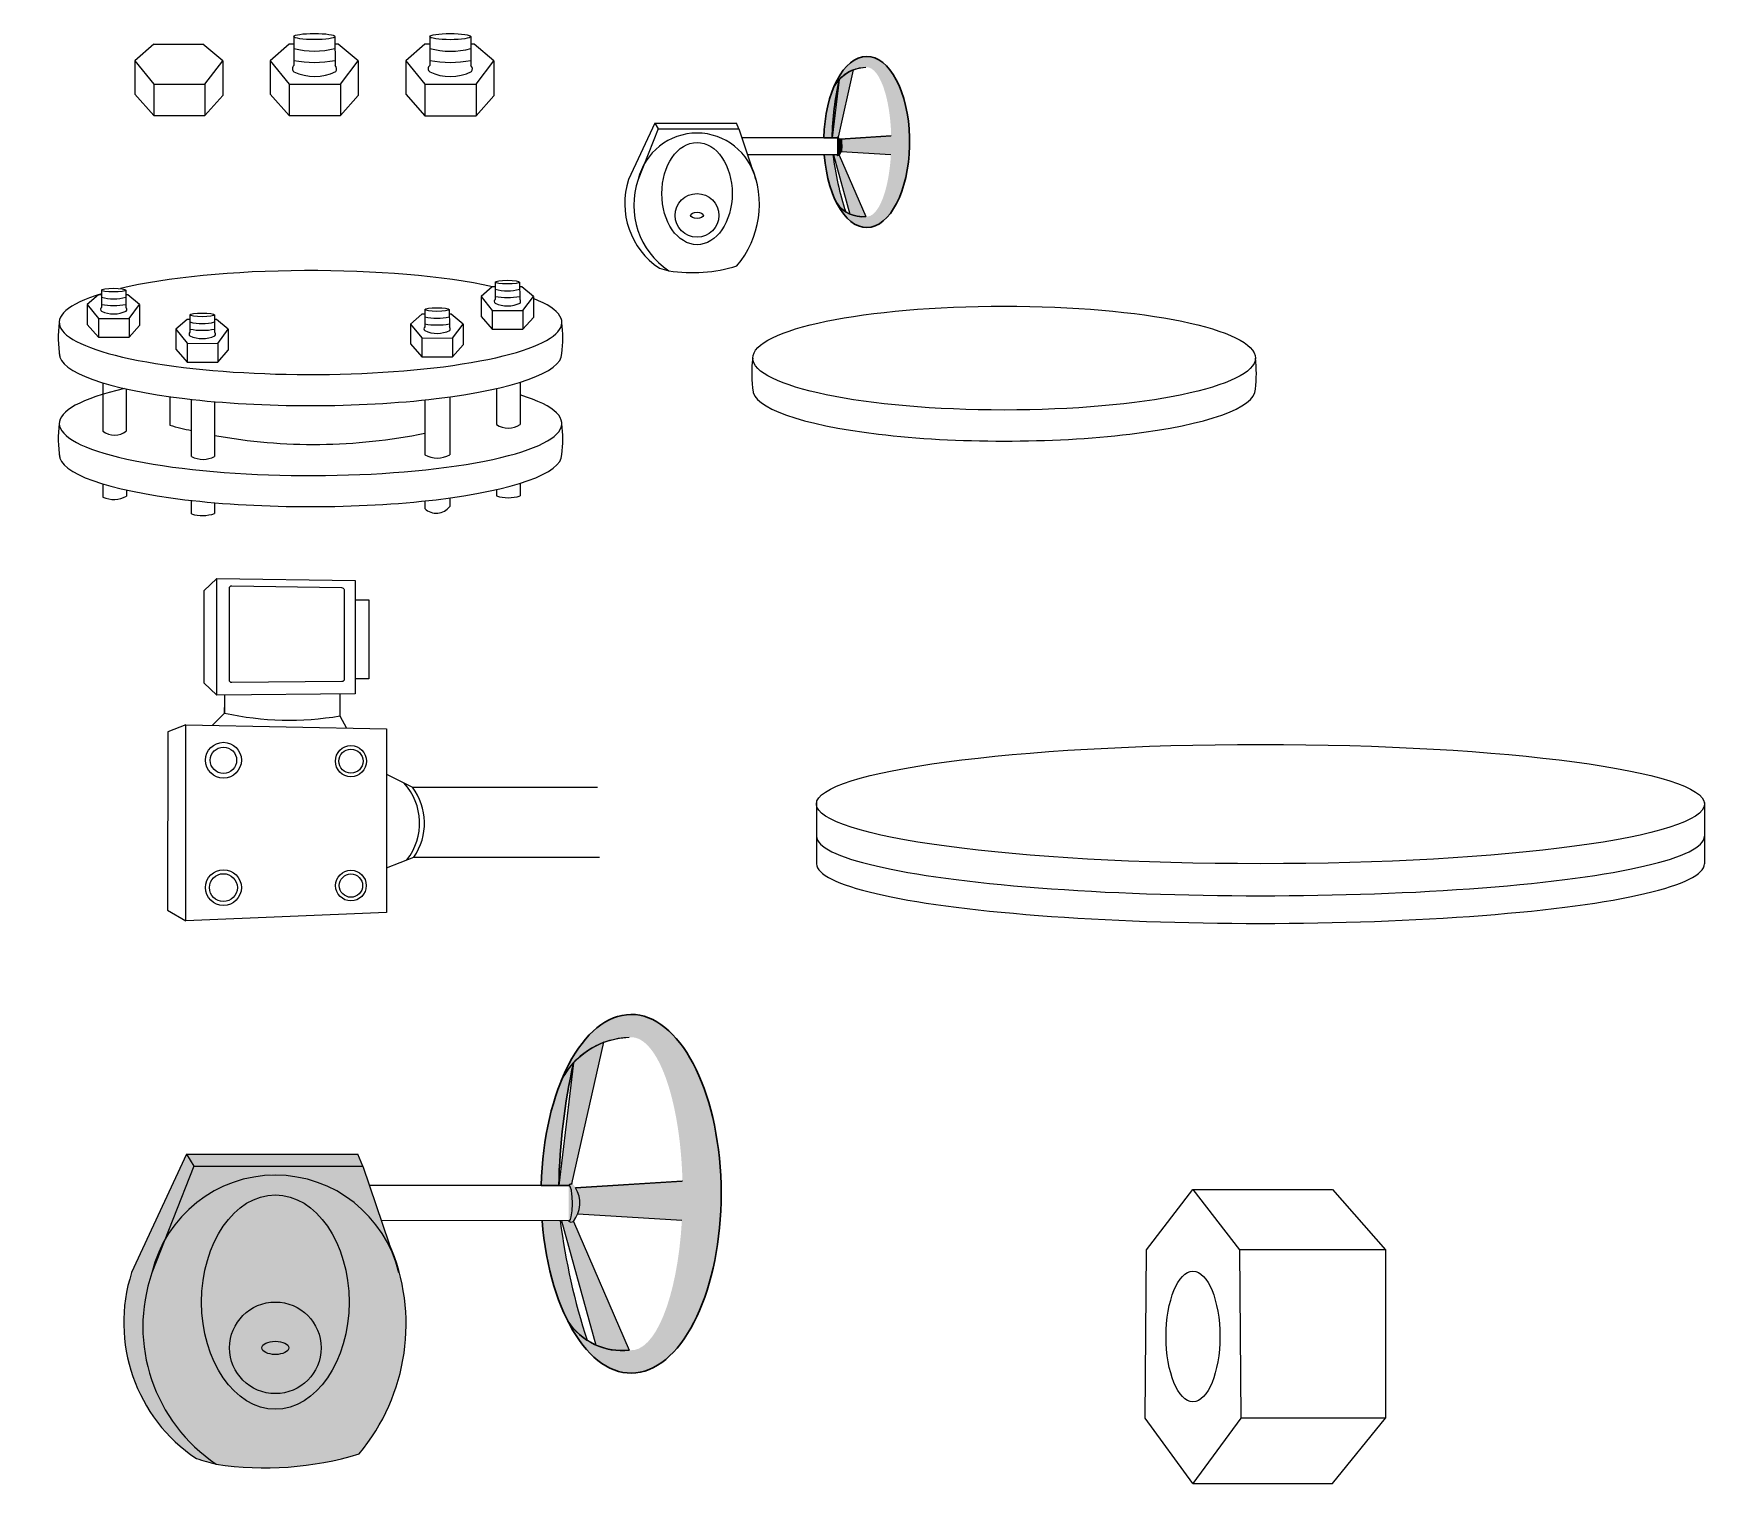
# Model space of a CAD drawing. Header units: millimetres. Extents: x 270980 to 377517, y 122245 to 152875.
# Drawn here: x 336510 to 351213, y 122245 to 135002 of the extents above; entities that cross this region are included whole.
import ezdxf

# ---------------------------------------------------------------- set-up
doc = ezdxf.new("R2010")
doc.units = ezdxf.units.MM

msp = doc.modelspace()

# ---------------------------------------------------------------- hatches: boundary and pattern name
h = msp.add_hatch(color=242)
h.dxf.hatch_style = 1
edge = h.paths.add_edge_path()
edge.add_ellipse((343841.5559835692, 134047.457174552), major_axis=(0, -752.4578872048587), ratio=0.5020576134522035, start_angle=333.5247562512463, end_angle=211.6925182603355)
edge.add_arc((343842.7130660349, 134375.0777919728), 328.9817475015095, 110.68572599034559, 153.4402056856716, ccw=False)
edge.add_line((343726.5029656322, 134682.8507647198), (343726.5202304933, 134682.9276107025))
edge.add_arc((343842.1507948931, 134376.9126109432), 327.1324005676263, 110.6995300872029, 137.6896129238671)
edge.add_line((343600.2334165108, 134597.1206705999), (343538.1739981525, 134082.5082530557))
edge.add_line((343538.1739981525, 134082.5082530557), (343579.3363914427, 134082.5082530557))
edge.add_arc((343590.185383683, 134076.1906875543), 12.55437240545576, 77.24750962120208, 149.7869786497786, ccw=False)
edge.add_line((343592.9566336931, 134088.4353778271), (343726.5029656322, 134682.8507647198))
edge.add_arc((343842.7130660349, 134375.0777919728), 328.9817475015097, 110.6857259903455, 137.4712323802756)
edge.add_line((343600.2739028158, 134597.4563932966), (343600.2334165108, 134597.1206705999))
edge.add_arc((343842.1507948931, 134376.9126109432), 327.1324005676264, 110.6995300872029, 137.6896129238672, ccw=False)
edge.add_arc((343842.1507948931, 134376.9126109432), 327.1324005676354, 91.50409803191428, 110.6995300872025, ccw=False)
edge.add_ellipse((343841.5559835692, 134047.457174552), major_axis=(0, -656.9248260864293), ratio=0.3288434662611974, start_angle=62.42565005476149, end_angle=180.6974824693142, ccw=False)
edge.add_ellipse((343841.5559835692, 134047.457174552), major_axis=(0, -656.9248260864293), ratio=0.3288434662611974, start_angle=359.2954634868889, end_angle=422.4256500547615, ccw=False)
edge.add_arc((343804.1690741459, 133662.4418265631), 273.0288960492459, 246.1718553786391, 276.16355402040364, ccw=False)
edge.add_arc((343804.1690741459, 133662.4418265631), 273.0288960492424, 213.1208055954477, 246.171855378639, ccw=False)
h = msp.add_hatch(color=251)
h.dxf.hatch_style = 1
edge = h.paths.add_edge_path()
edge.add_ellipse((343838.954074777, 134001.1012895899), major_axis=(-16.17430879459631, 790.9649311570286), ratio=0.4745216117207293, start_angle=29.205352488807705, end_angle=76.5730624452936, ccw=False)
edge.add_arc((343849.9070509874, 134372.9238335021), 335.5609415846631, 138.077442174492, 156.4267650969453, ccw=False)
edge.add_arc((345991.2347962549, 134047.7308752296), 2453.307307533108, 167.0595379044429, 179.1877643263121)
edge.add_line((343538.1739981525, 134082.5082530562), (343464.1888631941, 134082.5082530558))
h = msp.add_hatch(color=242)
h.dxf.hatch_style = 1
edge = h.paths.add_edge_path()
edge.add_ellipse((343841.5559835692, 134047.457174552), major_axis=(0, -656.9248260864293), ratio=0.3288434662611974, start_angle=62.42565005476151, end_angle=103.82421476862)
edge.add_line((344056.8776186681, 134100.4417417992), (343625.7024265844, 134073.6573601397))
edge.add_ellipse((343841.5559835692, 134047.457174552), major_axis=(0, -656.9248260864293), ratio=0.3288434662611974, start_angle=-96.920675228755, end_angle=-68.51478185701411)
edge.add_line((343627.3177560087, 133963.130333986), (344054.4648430375, 133936.2724489795))
h.paths.add_polyline_path([(343693.8668497182, 133412.6855506376, 0.1316156484496945), (343833.4833545612, 133390.9911845643), (343599.106041715, 133931.3307240608, -0.3588805702274645), (343578.8657926869, 133933.7183046139), (343549.7012385923, 133933.7625908386)])
h = msp.add_hatch(color=242)
h.dxf.hatch_style = 1
edge = h.paths.add_edge_path()
edge.add_ellipse((343580.6311885774, 134007.9488076059), major_axis=(0, -84.97290195742185), ratio=0.5028100184105206, start_angle=39.56140323124472, end_angle=156.7729893337367)
edge.add_ellipse((343580.6311885774, 134007.9488076059), major_axis=(0, -84.97290195742185), ratio=0.5028100184105206, start_angle=156.7729893337367, end_angle=169.2922804696469)
edge.add_arc((343590.185383683, 134076.1906875543), 12.55437240545365, 64.09314434039806, 149.6934990257698)
edge.add_ellipse((343580.6311885774, 134007.9488076059), major_axis=(0, -74.76482730833366), ratio=0.1978087951310296, start_angle=358.6371298721403, end_angle=540.8417450249516, ccw=False)
edge.add_line((343578.8698889724, 133933.7182983937), (343578.8657926869, 133933.7183046139))
edge.add_arc((343590.4349169927, 133944.8081278012), 16.02587955553226, 223.7882121869977, 302.7565169304336)
edge.add_ellipse((343580.6311885774, 134007.9488076059), major_axis=(0, -84.97290195742185), ratio=0.5028100184105206, start_angle=13.55688945109388, end_angle=39.56140323124475)
h = msp.add_hatch(color=242)
h.dxf.hatch_style = 1
edge = h.paths.add_edge_path()
edge.add_line((343625.7024265844, 134073.6573601397), (343608.3684768, 134072.5805840746))
edge.add_ellipse((343580.6311885774, 134007.9488076059), major_axis=(0, -84.97290195742185), ratio=0.5028100184105206, start_angle=39.5614032312447, end_angle=156.7729893337367, ccw=False)
edge.add_line((343617.128124513, 133963.7710312055), (343627.3177560087, 133963.130333986))
edge.add_ellipse((343841.5559835692, 134047.457174552), major_axis=(0, -656.9248260864293), ratio=0.3288434662611974, start_angle=-96.92067522875482, end_angle=-68.51478185701399, ccw=False)
h = msp.add_hatch(color=251)
h.dxf.hatch_style = 1
edge = h.paths.add_edge_path()
edge.add_line((343544.1344906352, 133933.7710439166), (343468.106586873, 133933.8864918956))
edge.add_ellipse((343841.5559835692, 134047.457174552), major_axis=(0, -752.4578872048587), ratio=0.5020576134522035, start_angle=-73.08482045388924, end_angle=-26.47524374875248)
edge.add_arc((343804.1690741462, 133662.4418265635), 273.0288960496675, 213.1208055954721, 237.3527680961913)
edge.add_arc((346211.0692767149, 134270.3811715185), 2688.093661166852, 187.1936119085813, 198.160657284629, ccw=False)
h = msp.add_hatch(color=242)
h.dxf.hatch_style = 1
edge = h.paths.add_edge_path()
edge.add_ellipse((341769.1380678011, 124794.4806553041), major_axis=(0, -1577.677556246603), ratio=0.5020576134522035, start_angle=333.5247562512463, end_angle=211.6925182603355)
edge.add_arc((341771.5641212299, 125481.4024137943), 689.7756383097251, 110.68572599034559, 153.4402056856716, ccw=False)
edge.add_line((341527.9065420718, 126126.7096393267), (341527.9427412856, 126126.8707622072))
edge.add_arc((341770.3852079962, 125485.2494765449), 685.8981147952342, 110.6995300872029, 137.6896129238671)
edge.add_line((341263.1573287622, 125946.9594530533), (341133.0374201766, 124867.9722098721))
edge.add_line((341133.0374201766, 124867.972209872), (341219.3425611814, 124867.972209872))
edge.add_arc((341242.0896302951, 124854.7261778067), 26.32273767562595, 77.24750962120208, 149.7869786497786, ccw=False)
edge.add_line((341247.9001068918, 124880.3996053234), (341527.9065420719, 126126.7096393267))
edge.add_arc((341771.5641212299, 125481.4024137943), 689.7756383097255, 110.6857259903455, 137.4712323802756)
edge.add_line((341263.2422163497, 125947.6633624319), (341263.1573287622, 125946.9594530533))
edge.add_arc((341770.3852079962, 125485.2494765449), 685.8981147952345, 110.6995300872029, 137.6896129238672, ccw=False)
edge.add_arc((341770.3852079962, 125485.2494765449), 685.8981147952533, 91.50409803191428, 110.6995300872025, ccw=False)
edge.add_ellipse((341769.1380678011, 124794.4806553041), major_axis=(0, -1377.373500738648), ratio=0.3288434662611974, start_angle=62.42565005476149, end_angle=180.6974824693142, ccw=False)
edge.add_ellipse((341769.1380678011, 124794.4806553041), major_axis=(0, -1377.373500738648), ratio=0.3288434662611974, start_angle=359.2954634868889, end_angle=422.4256500547615, ccw=False)
edge.add_arc((341690.7489793255, 123987.2194335647), 572.4593612857018, 246.1718553786391, 276.16355402040364, ccw=False)
edge.add_arc((341690.7489793255, 123987.2194335647), 572.4593612856945, 213.1208055954477, 246.171855378639, ccw=False)
h = msp.add_hatch(color=251)
h.dxf.hatch_style = 1
edge = h.paths.add_edge_path()
edge.add_ellipse((341763.6826487346, 124697.2863264941), major_axis=(-33.91265399293948, 1658.415229455682), ratio=0.4745216117207293, start_angle=29.205352488807705, end_angle=76.5730624452936, ccw=False)
edge.add_arc((341786.6477409146, 125476.8862116331), 703.5702267108643, 138.077442174492, 156.4267650969453, ccw=False)
edge.add_arc((346276.3670750106, 124795.0545231889), 5143.846510863944, 167.0595379044429, 179.1877643263121)
edge.add_line((341133.0374201766, 124867.9722098731), (340977.9128757941, 124867.9722098721))
h = msp.add_hatch(color=240)
h.dxf.hatch_style = 1
h.paths.add_polyline_path([(337552.8289328999, 124099.2772210002, -0.0705314196828676), (337667.1754174171, 124390.9819904336), (337920.712251714, 125037.7697260108), (337858.3982654359, 125143.3090516619), (337374.3706614511, 124101.3269807602, 0.3351563280350127), (337944.6436598577, 122464.7544956599, 0.0071617276470252), (338119.2937608599, 122416.4716499722, -0.341028096775227)])
h.paths.add_polyline_path([(337552.8289329001, 124099.2772210008, 0.3410280967709049), (338119.2937608403, 122416.4716499852, 0.1127224174695613), (339374.9581417941, 122506.0231004086, 0.2614680137583003), (339695.8958091801, 124212.1413311628, 0.7539998728724946)])
h.paths.add_polyline_path([(339041.6472400012, 123439.0071263753, -1), (338235.976484174, 123439.0071263753, -1)], flags=16)
h = msp.add_hatch(color=242)
h.dxf.hatch_style = 1
h.paths.add_polyline_path([(337858.3982654359, 125143.3090516619), (337920.712251714, 125037.7697260108), (339409.5249192077, 125036.9846969781), (339363.8863766133, 125143.3090516619)])
h.paths.add_polyline_path([(339695.8958091818, 124212.1413311577, 0.0216777028447999), (339640.4740449887, 124355.500207151), (339409.5249192077, 125036.9846969781), (337920.712251714, 125037.7697260108), (337672.5671826316, 124404.7367082583, -0.6442144746189226)])
edge = h.paths.add_edge_path()
edge.add_ellipse((338638.8118620877, 123841.842504289), major_axis=(0, 942.7394296288827), ratio=0.6881573071871676, start_angle=0, end_angle=360)
h.paths.add_polyline_path([(339041.6472400012, 123439.0071263753, -1), (338235.976484174, 123439.0071263753, -1)], flags=0)
edge = h.paths.add_edge_path(flags=0)
edge.add_ellipse((338638.8118620877, 123439.0071263753), major_axis=(-119.2714810627761, 0), ratio=0.4895654237358937, start_angle=0, end_angle=360)
h.paths.add_polyline_path([(339041.6472400012, 123439.0071263753, 1), (338235.976484174, 123439.0071263753, 1)], flags=16)
edge = h.paths.add_edge_path(flags=0)
edge.add_ellipse((338638.8118620877, 123439.0071263753), major_axis=(119.2714810627761, 0), ratio=0.4895654237358937, start_angle=0, end_angle=360)
h = msp.add_hatch(color=242)
h.dxf.hatch_style = 1
edge = h.paths.add_edge_path()
edge.add_ellipse((341769.1380678011, 124794.4806553041), major_axis=(0, -1377.373500738648), ratio=0.3288434662611974, start_angle=62.42565005476151, end_angle=103.82421476862)
edge.add_line((342220.6026837574, 124905.5733343693), (341316.5581718608, 124849.4145532327))
edge.add_ellipse((341769.1380678011, 124794.4806553041), major_axis=(0, -1377.373500738648), ratio=0.3288434662611974, start_angle=-96.920675228755, end_angle=-68.51478185701411)
edge.add_line((341319.9450311417, 124617.6726690866), (342215.5438199653, 124561.3597735698))
h.paths.add_polyline_path([(341459.4784366907, 123463.5557471846, 0.1316156484496945), (341752.2121961715, 123418.0691956672), (341260.79356337, 124550.9984648163, -0.3588805702274645), (341218.3558573306, 124556.0045021193), (341157.2065714825, 124556.0973569938)])
h = msp.add_hatch(color=242)
h.dxf.hatch_style = 1
edge = h.paths.add_edge_path()
edge.add_ellipse((341222.0573607918, 124711.6435093657), major_axis=(0, -178.1625823677085), ratio=0.5028100184105206, start_angle=39.56140323124472, end_angle=156.7729893337367)
edge.add_ellipse((341222.0573607918, 124711.6435093657), major_axis=(0, -178.1625823677085), ratio=0.5028100184105206, start_angle=156.7729893337367, end_angle=169.2922804696469)
edge.add_arc((341242.0896302951, 124854.7261778067), 26.32273767562152, 64.09314434039806, 149.6934990257698)
edge.add_ellipse((341222.0573607918, 124711.6435093657), major_axis=(0, -156.7593244044203), ratio=0.1978087951310295, start_angle=358.6371298721403, end_angle=540.8417450249516, ccw=False)
edge.add_line((341218.3644460074, 124556.0044890775), (341218.3558573303, 124556.0045021193))
edge.add_arc((341242.6128264885, 124579.2565211928), 33.60144258410969, 223.7882121869977, 302.7565169304336)
edge.add_ellipse((341222.0573607918, 124711.6435093657), major_axis=(0, -178.1625823677085), ratio=0.5028100184105206, start_angle=13.55688945109388, end_angle=39.56140323124475)
h = msp.add_hatch(color=242)
h.dxf.hatch_style = 1
edge = h.paths.add_edge_path()
edge.add_line((341316.5581718609, 124849.4145532327), (341280.2140999853, 124847.156878139))
edge.add_ellipse((341222.0573607918, 124711.6435093657), major_axis=(0, -178.1625823677085), ratio=0.5028100184105206, start_angle=39.5614032312447, end_angle=156.7729893337367, ccw=False)
edge.add_line((341298.580442916, 124619.0160181839), (341319.9450311417, 124617.6726690866))
edge.add_ellipse((341769.1380678011, 124794.4806553041), major_axis=(0, -1377.373500738648), ratio=0.3288434662611974, start_angle=-96.92067522875482, end_angle=-68.51478185701399, ccw=False)
h = msp.add_hatch(color=251)
h.dxf.hatch_style = 1
edge = h.paths.add_edge_path()
edge.add_line((341145.5347776688, 124556.1150805525), (340986.1271623672, 124556.3571401925))
edge.add_ellipse((341769.1380678011, 124794.4806553041), major_axis=(0, -1577.677556246603), ratio=0.5020576134522035, start_angle=-73.08482045388924, end_angle=-26.47524374875248)
edge.add_arc((341690.7489793261, 123987.2194335653), 572.4593612866571, 213.1208055955102, 237.3527680961962)
edge.add_arc((346737.293768462, 125261.8851343366), 5636.122778997673, 187.1936119085814, 198.1606572846295, ccw=False)
h = msp.add_hatch(color=240)
h.dxf.hatch_style = 1
h.paths.add_polyline_path([(338235.976484174, 123439.0071263753, 1), (339041.6472400012, 123439.0071263753, 1)])
h = msp.add_hatch(color=11)
h.dxf.hatch_style = 1
edge = h.paths.add_edge_path(flags=17)
edge.add_ellipse((338638.8118620877, 123380.6159332093), major_axis=(119.2714810627761, 0), ratio=0.4895654237358937, start_angle=0, end_angle=360)
edge.add_ellipse((338638.8118620877, 123380.6159332093), major_axis=(119.2714810627761, 0), ratio=0.4895654237358937, start_angle=0, end_angle=180, ccw=False)
edge.add_ellipse((338638.8118620877, 123380.6159332093), major_axis=(119.2714810627761, 0), ratio=0.4895654237358937, start_angle=0, end_angle=360)
edge.add_ellipse((338638.8118620877, 123380.6159332093), major_axis=(119.2714810627761, 0), ratio=0.4895654237358937, start_angle=0, end_angle=180, ccw=False)
edge.add_ellipse((338638.8118620877, 123380.6159332093), major_axis=(119.2714810627761, 0), ratio=0.4895654237358937, start_angle=0, end_angle=360)
edge.add_ellipse((338638.8118620877, 123380.6159332093), major_axis=(119.2714810627761, 0), ratio=0.4895654237358937, start_angle=0, end_angle=180, ccw=False)
edge.add_ellipse((338638.8118620877, 123380.6159332093), major_axis=(119.2714810627761, 0), ratio=0.4895654237358937, start_angle=0, end_angle=360)
edge.add_ellipse((338638.8118620877, 123380.6159332093), major_axis=(119.2714810627761, 0), ratio=0.4895654237358937, start_angle=0, end_angle=180, ccw=False)
edge.add_ellipse((338638.8118620877, 123380.6159332093), major_axis=(119.2714810627761, 0), ratio=0.4895654237358937, start_angle=0, end_angle=360)
edge.add_ellipse((338638.8118620877, 123380.6159332093), major_axis=(119.2714810627761, 0), ratio=0.4895654237358937, start_angle=0, end_angle=180, ccw=False)
edge.add_ellipse((338638.8118620877, 123380.6159332093), major_axis=(119.2714810627761, 0), ratio=0.4895654237358937, start_angle=0, end_angle=360)
edge.add_ellipse((338638.8118620877, 123380.6159332093), major_axis=(119.2714810627761, 0), ratio=0.4895654237358937, start_angle=0, end_angle=180, ccw=False)
edge.add_ellipse((338638.8118620877, 123380.6159332093), major_axis=(119.2714810627761, 0), ratio=0.4895654237358937, start_angle=0, end_angle=360)
edge.add_ellipse((338638.8118620877, 123380.6159332093), major_axis=(119.2714810627761, 0), ratio=0.4895654237358937, start_angle=0, end_angle=180, ccw=False)
edge.add_ellipse((338638.8118620877, 123380.6159332093), major_axis=(119.2714810627761, 0), ratio=0.4895654237358937, start_angle=0, end_angle=360)
edge.add_ellipse((338638.8118620877, 123380.6159332093), major_axis=(119.2714810627761, 0), ratio=0.4895654237358937, start_angle=0, end_angle=180, ccw=False)
edge.add_ellipse((338638.8118620877, 123380.6159332093), major_axis=(119.2714810627761, 0), ratio=0.4895654237358937, start_angle=0, end_angle=360)
edge.add_ellipse((338638.8118620877, 123380.6159332093), major_axis=(119.2714810627761, 0), ratio=0.4895654237358937, start_angle=0, end_angle=180, ccw=False)
edge.add_ellipse((338638.8118620877, 123380.6159332093), major_axis=(119.2714810627761, 0), ratio=0.4895654237358937, start_angle=0, end_angle=360)
edge.add_ellipse((338638.8118620877, 123380.6159332093), major_axis=(119.2714810627761, 0), ratio=0.4895654237358937, start_angle=0, end_angle=180, ccw=False)
edge.add_ellipse((338638.8118620877, 123380.6159332093), major_axis=(119.2714810627761, 0), ratio=0.4895654237358937, start_angle=0, end_angle=360)
edge.add_ellipse((338638.8118620877, 123380.6159332093), major_axis=(119.2714810627761, 0), ratio=0.4895654237358937, start_angle=0, end_angle=180, ccw=False)
edge.add_ellipse((338638.8118620877, 123380.6159332093), major_axis=(119.2714810627761, 0), ratio=0.4895654237358937, start_angle=0, end_angle=360)
edge.add_ellipse((338638.8118620877, 123380.6159332093), major_axis=(119.2714810627761, 0), ratio=0.4895654237358937, start_angle=0, end_angle=180, ccw=False)
edge.add_ellipse((338638.8118620877, 123380.6159332093), major_axis=(119.2714810627761, 0), ratio=0.4895654237358937, start_angle=0, end_angle=360)
edge.add_ellipse((338638.8118620877, 123380.6159332093), major_axis=(119.2714810627761, 0), ratio=0.4895654237358937, start_angle=0, end_angle=180, ccw=False)
edge.add_ellipse((338638.8118620877, 123380.6159332093), major_axis=(119.2714810627761, 0), ratio=0.4895654237358937, start_angle=0, end_angle=360)
edge.add_ellipse((338638.8118620877, 123380.6159332093), major_axis=(119.2714810627761, 0), ratio=0.4895654237358937, start_angle=0, end_angle=180, ccw=False)
edge.add_ellipse((338638.8118620877, 123380.6159332093), major_axis=(119.2714810627761, 0), ratio=0.4895654237358937, start_angle=0, end_angle=360)
edge.add_ellipse((338638.8118620877, 123380.6159332093), major_axis=(119.2714810627761, 0), ratio=0.4895654237358937, start_angle=180, end_angle=360, ccw=False)
edge.add_ellipse((338638.8118620877, 123380.6159332093), major_axis=(119.2714810627761, 0), ratio=0.4895654237358937, start_angle=0, end_angle=360)
edge.add_ellipse((338638.8118620877, 123380.6159332093), major_axis=(119.2714810627761, 0), ratio=0.4895654237358937, start_angle=180, end_angle=360, ccw=False)
edge.add_ellipse((338638.8118620877, 123380.6159332093), major_axis=(119.2714810627761, 0), ratio=0.4895654237358937, start_angle=0, end_angle=360)
edge.add_ellipse((338638.8118620877, 123380.6159332093), major_axis=(119.2714810627761, 0), ratio=0.4895654237358937, start_angle=180, end_angle=360, ccw=False)
edge.add_ellipse((338638.8118620877, 123380.6159332093), major_axis=(119.2714810627761, 0), ratio=0.4895654237358937, start_angle=0, end_angle=360)
edge.add_ellipse((338638.8118620877, 123380.6159332093), major_axis=(119.2714810627761, 0), ratio=0.4895654237358937, start_angle=180, end_angle=360, ccw=False)
edge.add_ellipse((338638.8118620877, 123380.6159332093), major_axis=(119.2714810627761, 0), ratio=0.4895654237358937, start_angle=0, end_angle=360)
edge.add_ellipse((338638.8118620877, 123380.6159332093), major_axis=(119.2714810627761, 0), ratio=0.4895654237358937, start_angle=180, end_angle=360, ccw=False)
edge.add_ellipse((338638.8118620877, 123380.6159332093), major_axis=(119.2714810627761, 0), ratio=0.4895654237358937, start_angle=0, end_angle=360)
edge.add_ellipse((338638.8118620877, 123380.6159332093), major_axis=(119.2714810627761, 0), ratio=0.4895654237358937, start_angle=180, end_angle=360, ccw=False)
edge.add_ellipse((338638.8118620877, 123380.6159332093), major_axis=(119.2714810627761, 0), ratio=0.4895654237358937, start_angle=0, end_angle=360)
edge.add_ellipse((338638.8118620877, 123380.6159332093), major_axis=(119.2714810627761, 0), ratio=0.4895654237358937, start_angle=180, end_angle=360, ccw=False)
edge.add_ellipse((338638.8118620877, 123380.6159332093), major_axis=(119.2714810627761, 0), ratio=0.4895654237358937, start_angle=0, end_angle=360)
edge.add_ellipse((338638.8118620877, 123380.6159332093), major_axis=(119.2714810627761, 0), ratio=0.4895654237358937, start_angle=180, end_angle=360, ccw=False)
edge.add_ellipse((338638.8118620877, 123380.6159332093), major_axis=(119.2714810627761, 0), ratio=0.4895654237358937, start_angle=0, end_angle=360)
edge.add_ellipse((338638.8118620877, 123380.6159332093), major_axis=(119.2714810627761, 0), ratio=0.4895654237358937, start_angle=180, end_angle=360, ccw=False)
edge.add_ellipse((338638.8118620877, 123380.6159332093), major_axis=(119.2714810627761, 0), ratio=0.4895654237358937, start_angle=0, end_angle=360)
edge.add_ellipse((338638.8118620877, 123380.6159332093), major_axis=(119.2714810627761, 0), ratio=0.4895654237358937, start_angle=180, end_angle=360, ccw=False)
edge.add_ellipse((338638.8118620877, 123380.6159332093), major_axis=(119.2714810627761, 0), ratio=0.4895654237358937, start_angle=0, end_angle=360)
edge.add_ellipse((338638.8118620877, 123380.6159332093), major_axis=(119.2714810627761, 0), ratio=0.4895654237358937, start_angle=180, end_angle=360, ccw=False)
edge.add_ellipse((338638.8118620877, 123380.6159332093), major_axis=(119.2714810627761, 0), ratio=0.4895654237358937, start_angle=0, end_angle=360)
edge.add_ellipse((338638.8118620877, 123380.6159332093), major_axis=(119.2714810627761, 0), ratio=0.4895654237358937, start_angle=180, end_angle=360, ccw=False)
edge.add_ellipse((338638.8118620877, 123380.6159332093), major_axis=(119.2714810627761, 0), ratio=0.4895654237358937, start_angle=0, end_angle=360)
edge.add_ellipse((338638.8118620877, 123380.6159332093), major_axis=(119.2714810627761, 0), ratio=0.4895654237358937, start_angle=180, end_angle=360, ccw=False)
edge.add_ellipse((338638.8118620877, 123380.6159332093), major_axis=(119.2714810627761, 0), ratio=0.4895654237358937, start_angle=0, end_angle=360)
edge.add_ellipse((338638.8118620877, 123380.6159332093), major_axis=(119.2714810627761, 0), ratio=0.4895654237358937, start_angle=180, end_angle=360, ccw=False)
edge.add_ellipse((338638.8118620877, 123380.6159332093), major_axis=(119.2714810627761, 0), ratio=0.4895654237358937, start_angle=0, end_angle=360)
edge.add_ellipse((338638.8118620877, 123380.6159332093), major_axis=(119.2714810627761, 0), ratio=0.4895654237358937, start_angle=180, end_angle=360, ccw=False)
edge.add_ellipse((338638.8118620877, 123380.6159332093), major_axis=(119.2714810627761, 0), ratio=0.4895654237358937, start_angle=0, end_angle=360)
edge.add_ellipse((338638.8118620877, 123380.6159332093), major_axis=(119.2714810627761, 0), ratio=0.4895654237358937, start_angle=180, end_angle=360, ccw=False)
edge.add_ellipse((338638.8118620877, 123380.6159332093), major_axis=(119.2714810627761, 0), ratio=0.4895654237358937, start_angle=0, end_angle=360)
edge.add_ellipse((338638.8118620877, 123380.6159332093), major_axis=(119.2714810627761, 0), ratio=0.4895654237358937, start_angle=0, end_angle=180, ccw=False)
edge.add_ellipse((338638.8118620877, 123380.6159332093), major_axis=(119.2714810627761, 0), ratio=0.4895654237358937, start_angle=0, end_angle=360)
edge.add_ellipse((338638.8118620877, 123380.6159332093), major_axis=(119.2714810627761, 0), ratio=0.4895654237358937, start_angle=0, end_angle=180, ccw=False)
edge = h.paths.add_edge_path()
edge.add_arc((338638.8118620877, 123380.6159332093), 157.6647544537938, 0, 360)

# ---------------------------------------------------------------- linework, layer by layer
for p, q in [((338801.5795361904, 134974.4321337081), (338801.5795361904, 134719.5272691432)), ((339162.2510699824, 134974.4321337083), (339164.5175398597, 134719.5272691432)), ((339996.6921271249, 134974.0646663569), (339996.6921271249, 134719.159801792)), ((340357.3636609169, 134974.0646663571), (340359.6301307943, 134719.159801792)), ((337568.4541382405, 134907.0127353139), (337401.5541614709, 134762.0472233693)), ((337568.4541382405, 134907.0127353139), (338001.946890258, 134906.8644233177)), ((338175.9137673439, 134762.0472233694), (338001.946890258, 134906.8644233177)), ((338759.4168212417, 134906.6465439561), (338592.516844472, 134761.6810320115)), ((338801.5795361904, 134906.6465439561), (338759.4168212417, 134906.6465439561)), ((339192.9095732593, 134906.4982319599), (339162.8537811058, 134906.6465439561)), ((339366.8764503451, 134761.6810320115), (339192.9095732593, 134906.4982319599)), ((339954.5294121762, 134906.2790766049), (339787.6294354065, 134761.3135646603)), ((339996.6921271249, 134906.2790766049), (339954.5294121762, 134906.2790766049)), ((340388.0221641939, 134906.1307646087), (340357.9663720404, 134906.2790766049)), ((340561.9890412797, 134761.3135646603), (340388.0221641939, 134906.1307646087)), ((337401.5541614709, 134762.0472233693), (337401.5541614709, 134468.0326394025)), ((337401.5541614709, 134762.0472233693), (337568.4541382405, 134555.8539099668)), ((338019.7040087012, 134555.041866125), (338175.9137673439, 134762.0472233694)), ((338175.9137673439, 134762.0472233693), (338175.9137673439, 134454.8580206591)), ((338592.516844472, 134761.6810320115), (338592.516844472, 134467.6664480446)), ((338592.516844472, 134761.6810320115), (338759.4168212417, 134555.4877186089)), ((339210.6666917024, 134554.6756747671), (339366.8764503451, 134761.6810320115)), ((339366.8764503451, 134761.6810320115), (339366.8764503451, 134454.4918293012)), ((339787.6294354065, 134761.3135646603), (339787.6294354065, 134467.2989806934)), ((339787.6294354065, 134761.3135646603), (339954.5294121762, 134555.1202512577)), ((340405.779282637, 134554.3082074159), (340561.9890412797, 134761.3135646603)), ((340561.9890412797, 134761.3135646603), (340561.9890412797, 134454.12436195)), ((343593.1294877418, 134089.2047520567), (343726.5202304933, 134682.9276107025)), ((337568.4541382405, 134555.8539099668), (338019.7040087012, 134555.041866125)), ((337568.4541382405, 134555.8539099668), (337568.4541382405, 134279.0067102017)), ((338019.7040087011, 134555.041866125), (338019.7040087012, 134278.8679621073)), ((338759.4168212417, 134555.4877186089), (339210.6666917024, 134554.6756747671)), ((338759.4168212417, 134555.4877186089), (338759.4168212417, 134278.6405188439)), ((339210.6666917024, 134554.6756747671), (339210.6666917024, 134278.5017707495)), ((339954.5294121762, 134555.1202512577), (340405.779282637, 134554.3082074159)), ((339954.5294121762, 134555.1202512577), (339954.5294121763, 134278.2730514927)), ((340405.779282637, 134554.3082074159), (340405.779282637, 134278.1343033983)), ((343600.2334165108, 134597.1206705999), (343538.1739981525, 134082.5082530557)), ((337401.5541614709, 134468.0326394025), (337568.4541382405, 134279.0067102017)), ((338019.7040087012, 134278.8679621073), (338175.9137673439, 134454.8580206591)), ((338592.516844472, 134467.6664480446), (338759.4168212417, 134278.6405188439)), ((339210.6666917024, 134278.5017707495), (339366.8764503451, 134454.4918293012)), ((339787.6294354065, 134467.2989806934), (339954.5294121762, 134278.2730514927)), ((340405.779282637, 134278.1343033983), (340561.9890412797, 134454.12436195)), ((337568.4541382405, 134279.0067102017), (338019.7040087012, 134278.8679621073)), ((338759.4168212417, 134278.6405188439), (339210.6666917024, 134278.5017707495)), ((339954.5294121762, 134278.2730514927), (340405.779282637, 134278.1343033983)), ((341976.366865904, 134213.8274680769), (341745.5146319979, 133716.864305692)), ((342006.0869124828, 134163.4915184515), (341830.6285599712, 133715.8866928104)), ((341976.366865904, 134213.8274680769), (342006.0869124828, 134163.4915184515)), ((342006.0869124828, 134163.4915184515), (342716.1615597329, 134163.1171065287)), ((342716.1615597329, 134163.1171065287), (342694.3947030012, 134213.8274680769)), ((342716.1615597329, 134163.1171065287), (342826.3104875436, 133838.0897412154)), ((343608.3684768, 134072.5805840746), (344053.8339987043, 134100.252673689)), ((343579.535740389, 134082.5082530557), (342743.4791942759, 134082.5082530557)), ((343617.128124513, 133963.7710312055), (344054.4648430375, 133936.2724489795)), ((343578.4459000022, 133933.7189422188), (342793.4986512912, 133934.9108805599)), ((343549.7012385923, 133933.7625908386), (343693.8668497182, 133412.6855506377)), ((343599.106041715, 133931.3307240609), (343833.4833545612, 133390.9911845643)), ((340547.5904540474, 132773.7300328651), (340448.0894938353, 132687.3057689718)), ((340572.7266506111, 132773.7300328651), (340547.5904540474, 132773.7300328651)), ((340572.7266506111, 132814.1418495677), (340572.7266506111, 132662.1749093808)), ((340787.7486334062, 132814.1418495678), (340789.0998374834, 132662.1749093808)), ((340806.0263502386, 132773.6416135237), (340788.1079524227, 132773.7300328651)), ((340909.7403929255, 132687.3057689718), (340806.0263502386, 132773.6416135237)), ((337082.8605350315, 132703.225015443), (336983.3595748192, 132616.8007515497)), ((336983.3595748192, 132616.8007515497), (336983.3595748192, 132441.5177228322)), ((336983.3595748192, 132616.8007515497), (337082.8605350315, 132493.8742355012)), ((337107.9967315949, 132703.225015443), (337082.8605350315, 132703.225015443)), ((337107.9967315949, 132743.6368321456), (337107.9967315949, 132591.6698919587)), ((337323.0187143902, 132743.6368321457), (337324.3699184673, 132591.6698919587)), ((337341.2964312225, 132703.1365961016), (337323.3780334068, 132703.225015443)), ((337445.0104739096, 132616.8007515497), (337341.2964312225, 132703.1365961016)), ((337351.8827139164, 132493.3901183458), (337445.0104739096, 132616.8007515497)), ((337445.0104739096, 132616.8007515497), (337445.0104739096, 132433.6633945047)), ((340448.0894938353, 132687.3057689718), (340448.0894938353, 132512.0227402543)), ((340448.0894938353, 132687.3057689718), (340547.5904540474, 132564.3792529233)), ((340816.6126329324, 132563.8951357679), (340909.7403929255, 132687.3057689718)), ((340909.7403929255, 132687.3057689718), (340909.7403929255, 132504.1684119268)), ((337082.8605350315, 132493.8742355012), (337351.8827139164, 132493.3901183458)), ((337082.8605350315, 132493.8742355012), (337082.8605350315, 132328.8259069045)), ((337351.8827139164, 132493.3901183458), (337351.8827139164, 132328.7431892859)), ((337862.4156619387, 132485.472552517), (337762.9147017265, 132399.0482886236)), ((337887.5518585021, 132485.472552517), (337862.4156619387, 132485.472552517)), ((337887.5518585021, 132525.8843692195), (337887.5518585021, 132373.9174290326)), ((338102.5738412974, 132525.8843692196), (338103.9250453746, 132373.9174290326)), ((338120.8515581298, 132485.3841331755), (338102.9331603139, 132485.472552517)), ((338224.5656008168, 132399.0482886237), (338120.8515581298, 132485.3841331755)), ((339928.2609978654, 132532.1023937327), (339828.7600376532, 132445.6781298394)), ((339953.3971944289, 132532.1023937327), (339928.2609978654, 132532.1023937327)), ((339953.3971944289, 132572.5142104352), (339953.3971944289, 132420.5472702483)), ((340168.4191772241, 132572.5142104353), (340169.7703813013, 132420.5472702483)), ((340186.6968940564, 132532.0139743913), (340168.7784962407, 132532.1023937327)), ((340290.4109367435, 132445.6781298394), (340186.6968940564, 132532.0139743913)), ((340448.0894938353, 132512.0227402543), (340547.5904540474, 132399.3309243266)), ((340547.5904540474, 132564.3792529233), (340816.6126329324, 132563.8951357679)), ((340547.5904540474, 132564.3792529233), (340547.5904540474, 132399.3309243266)), ((340816.6126329324, 132563.8951357679), (340816.6126329325, 132399.248206708)), ((340816.6126329324, 132399.248206708), (340909.7403929255, 132504.1684119268)), ((336983.3595748192, 132441.5177228322), (337082.8605350315, 132328.8259069045)), ((337082.8605350315, 132328.8259069045), (337351.8827139164, 132328.7431892859)), ((337351.8827139164, 132328.7431892859), (337445.0104739096, 132433.6633945047)), ((337762.9147017265, 132399.0482886236), (337762.9147017265, 132223.7652599061)), ((337762.9147017265, 132399.0482886236), (337862.4156619387, 132276.1217725751)), ((338131.4378408236, 132275.6376554197), (338224.5656008168, 132399.0482886237)), ((338224.5656008168, 132399.0482886236), (338224.5656008168, 132215.9109315786)), ((339828.7600376532, 132445.6781298394), (339828.7600376532, 132270.3951011219)), ((339828.7600376532, 132445.6781298394), (339928.2609978654, 132322.7516137909)), ((339928.2609978654, 132322.7516137909), (340197.2831767503, 132322.2674966355)), ((339928.2609978654, 132322.7516137909), (339928.2609978654, 132157.7032851942)), ((340197.2831767503, 132322.2674966355), (340290.4109367435, 132445.6781298394)), ((340197.2831767503, 132322.2674966355), (340197.2831767505, 132157.6205675756)), ((340290.4109367435, 132445.6781298394), (340290.4109367435, 132262.5407727944)), ((340547.5904540474, 132399.3309243266), (340816.6126329324, 132399.248206708)), ((337762.9147017265, 132223.7652599061), (337862.4156619387, 132111.0734439784)), ((337862.4156619387, 132276.1217725751), (338131.4378408236, 132275.6376554197)), ((337862.4156619387, 132276.1217725751), (337862.4156619387, 132111.0734439784)), ((338131.4378408236, 132275.6376554197), (338131.4378408237, 132110.9907263599)), ((338131.4378408236, 132110.9907263599), (338224.5656008168, 132215.9109315786)), ((339828.7600376532, 132270.3951011219), (339928.2609978654, 132157.7032851942)), ((340197.2831767503, 132157.6205675756), (340290.4109367435, 132262.5407727944)), ((337862.4156619387, 132111.0734439784), (338131.4378408236, 132110.9907263599)), ((339928.2609978654, 132157.7032851942), (340197.2831767503, 132157.6205675756)), ((337121.5771009478, 131927.5541963071), (337121.5771009478, 131503.1281390988)), ((340792.1084247713, 131932.6120837764), (340792.1084247713, 131560.6730270732)), ((337327.3785057551, 131874.1643150898), (337327.774143966, 131503.1281390988)), ((337711.6516340395, 131806.0840321796), (337711.6516340395, 131554.967636958)), ((337901.1322278552, 131280.9195450695), (337901.1322278552, 131782.403215573)), ((338103.9250453746, 131762.5190066515), (338103.9250453746, 131280.9195450694)), ((339953.3971944289, 131777.7741339672), (339953.3971944289, 131294.1334694065)), ((340172.7789685891, 131804.3078210563), (340172.7789685891, 131294.1334694064)), ((340584.1178081983, 131877.3709773644), (340584.1178081983, 131560.6730270733)), ((337121.5771009478, 131038.826994552), (337121.5771009478, 130922.2331862273)), ((340792.1084247713, 131043.8848820213), (340792.1084247713, 130933.7752071687)), ((337328.3263864105, 130985.2258756804), (337328.3829942365, 130932.138103145)), ((337901.1322278552, 130774.7768361644), (337901.1322278552, 130893.6760138179)), ((338103.9250453746, 130873.7918048964), (338103.9250453746, 130779.1138586652)), ((339953.3971944289, 130889.0469322121), (339953.3971944289, 130821.5175990978)), ((340172.7789685891, 130915.5806193013), (340172.7789685891, 130839.6039180992)), ((340584.1178081983, 130988.6437756094), (340584.1178081983, 130933.7752071687)), ((338123.9698225722, 130208.2751879983), (338009.3936297197, 130099.5720666297)), ((338009.3936297197, 130099.5720666297), (338009.3936297197, 129289.5007028746)), ((339341.6907053543, 130018.7806930171), (339461.5230529005, 130018.7806930171)), ((339461.5230529005, 130018.7806930171), (339461.5230529005, 129325.0350172454)), ((338009.3936297197, 129289.5007028746), (338123.9698225722, 129180.7503130079)), ((339461.5230529005, 129325.0350172454), (339341.6907053543, 129325.0350172454)), ((338192.0385702697, 129180.7503130079), (338192.0385702697, 129022.2302013823)), ((339206.634728567, 129191.3499274555), (339206.634728567, 128998.4145096641)), ((338192.0385702697, 129022.2302013823), (338086.1425158979, 128917.9045691946)), ((338192.0385702697, 129022.2302013823), (338192.0385702697, 129073.3697598515)), ((339206.634728567, 128998.4145096641), (339264.1466990511, 128891.2306398086)), ((337692.0264357837, 128857.0157720419), (337691.4155580934, 127289.2449824334)), ((337850.7317182259, 128919.5292390321), (337692.0264357837, 128857.0157720419)), ((339617.5882043256, 128484.3424695546), (339844.441558607, 128371.5981268539)), ((339844.441558607, 128371.5981268539), (341473.4220113671, 128371.5981268539)), ((343398.6118656257, 128235.6551022148), (343398.8888873336, 127697.6637360889)), ((351211.4143434992, 128235.9368253481), (351211.4158809727, 127697.6637360889)), ((339617.5882043256, 127661.9485669594), (339856.8113591595, 127756.0970251509)), ((339856.8113591595, 127756.0970251509), (341491.3978668896, 127756.0970251509)), ((337691.4155580934, 127289.2449824334), (337850.7317182259, 127196.1330303136)), ((341248.26252977, 124882.0127513546), (341527.9427412856, 126126.8707622072)), ((341263.1573287622, 125946.9594530533), (341133.0374201766, 124867.972209872)), ((337858.398265436, 125143.3090516619), (337374.3706614512, 124101.3269807602)), ((337858.398265436, 125143.3090516619), (337920.7122517141, 125037.7697260108)), ((339409.5249192079, 125036.9846969781), (339363.8863766135, 125143.3090516619)), ((337920.7122517141, 125037.7697260108), (337552.828932899, 124099.2772209953)), ((337920.7122517141, 125037.7697260108), (339409.5249192079, 125036.9846969781)), ((339409.5249192079, 125036.9846969781), (339640.474045008, 124355.5002070945)), ((341219.7605358795, 124867.972209872), (339466.8017710305, 124867.972209872)), ((341280.2140999853, 124847.156878139), (342214.2211294025, 124905.1769154877)), ((346711.9214149362, 124832.9612875784), (347939.0314751281, 124832.9612875784)), ((347939.0314751281, 124832.9612875784), (348405.4246843931, 124299.8218378506)), ((341217.4754688381, 124556.0058389847), (339571.6775070027, 124558.5049746854)), ((341157.2065714825, 124556.0973569939), (341459.4784366907, 123463.5557471847)), ((341260.79356337, 124550.9984648163), (341752.2121961715, 123418.0691956673)), ((341298.580442916, 124619.0160181839), (342215.5438199653, 124561.3597735698)), ((348405.4246843931, 124299.8218378506), (347120.842644977, 124299.8218378506)), ((348405.4246843931, 124299.8218378506), (348405.4246843931, 122819.3380951285)), ((348405.4246843931, 122819.3380951285), (347132.0510941867, 122819.3380951285)), ((347939.0314751281, 122245.0797050587), (348405.4246843931, 122819.3380951285)), ((346711.9214149362, 122245.0797050587), (347939.0314751281, 122245.0797050587))]:
    msp.add_line(p, q)
at = {"color": 7}
for p, q in [((341976.366865904, 134213.8274680769), (342694.3947030012, 134213.8274680769)), ((337858.398265436, 125143.3090516619), (339363.8863766135, 125143.3090516619))]:
    msp.add_line(p, q, dxfattribs=at)
for points in [[(343548.4493483009, 134522.1759041784, -0.1887462582125025), (343726.5029656322, 134682.8507647198), (343726.5202304933, 134682.9276107025, 0.1183139219014771), (343600.2334165108, 134597.1206705999), (343538.1739981525, 134082.5082530557), (343579.3363914427, 134082.5082530557, -0.3275240760980752), (343592.9566336931, 134088.4353778271), (343726.5029656322, 134682.8507647198, 0.1174088888575283), (343600.2739028158, 134597.4563932966), (343600.2334165108, 134597.1206705999, -0.1183139219014772), (343726.5202304933, 134682.9276107025, -0.0839522742407467), (343833.5640771266, 134703.9322980863)], [(343548.4493483009, 134522.1759041784, -0.2766038825033052), (343833.5640771266, 134703.9322980863)], [(343595.670507259, 134087.4834146763, 0.3918974999441309), (343579.3467131576, 134082.5259450658)], [(343578.8698889724, 133933.7182983937), (343578.8657926869, 133933.7183046139, 0.3588805702284951), (343599.106041715, 133931.3307240609)], [(343833.4833545613, 133390.9911845643, -0.2822305403885966), (343575.5018155196, 133513.2571661246)], [(343833.4833545613, 133390.9911845643, -0.1316156484497573), (343693.8668497182, 133412.6855506377, -0.1452205363456275), (343575.5018155196, 133513.2571661246)], [(343833.4833545613, 133390.9911845643, -0.1316156484497508), (343693.8668497182, 133412.6855506377, -0.1452205363442694), (343575.5018155204, 133513.2571661233)], [(343833.4833545613, 133390.9911845643, -0.1316156484497504), (343693.8668497182, 133412.6855506377, -0.1452205363442694), (343575.5018155204, 133513.2571661233)], [(343833.4833545613, 133390.9911845643, -0.1316156484497496), (343693.8668497182, 133412.6855506377, -0.1452205363442683), (343575.5018155204, 133513.2571661233)], [(341154.5817345992, 125789.8228505246, -0.1887462582125025), (341527.9065420718, 126126.7096393267), (341527.9427412856, 126126.8707622072, 0.1183139219014771), (341263.1573287622, 125946.9594530533), (341133.0374201766, 124867.972209872), (341219.3425611814, 124867.972209872, -0.3275240760980752), (341247.9001068918, 124880.3996053234), (341527.9065420718, 126126.7096393267, 0.1174088888575283), (341263.2422163497, 125947.6633624319), (341263.1573287622, 125946.9594530533, -0.1183139219014772), (341527.9427412856, 126126.8707622072, -0.0839522742407467), (341752.3814470783, 126170.911265237)], [(341154.5817345992, 125789.8228505246, -0.2766038825033052), (341752.3814470783, 126170.911265237)], [(341253.5902823661, 124878.4036253187, 0.3918974999441309), (341219.3642027086, 124868.0093046884)], [(341218.3644460074, 124556.0044890775), (341218.3558573303, 124556.0045021193, 0.3588805702284951), (341260.79356337, 124550.9984648163)], [(341752.2121961716, 123418.0691956673, -0.2822305403885966), (341211.3026104086, 123674.4241336382)], [(341752.2121961716, 123418.0691956673, -0.1316156484497573), (341459.4784366907, 123463.5557471847, -0.1452205363456275), (341211.3026104086, 123674.4241336382)], [(341752.2121961716, 123418.0691956673, -0.1316156484497508), (341459.4784366907, 123463.5557471847, -0.1452205363442694), (341211.3026104103, 123674.4241336357)], [(341752.2121961716, 123418.0691956673, -0.1316156484497504), (341459.4784366907, 123463.5557471847, -0.1452205363442694), (341211.3026104103, 123674.4241336357)], [(341752.2121961716, 123418.0691956673, -0.1316156484497496), (341459.4784366907, 123463.5557471847, -0.1452205363442683), (341211.3026104103, 123674.4241336357)]]:
    msp.add_lwpolyline(points, format="xyb")
at = {"color": 242}
for points in [[(343464.1888631944, 134082.5082530557), (343538.1739981525, 134082.5082530557, -0.0520053582210069), (343600.2334165108, 134597.1206705998)], [(343600.2334165108, 134597.1206705998), (343600.2739028158, 134597.4563932966, 0.0539758874881268), (343558.2969706308, 134540.4152495079)], [(340977.9128757943, 124867.972209872), (341133.0374201766, 124867.972209872, -0.0520053582210069), (341263.1573287622, 125946.9594530532)], [(341263.1573287622, 125946.9594530532), (341263.2422163497, 125947.6633624319, 0.0539758874881268), (341175.229232614, 125828.0652641618)]]:
    msp.add_lwpolyline(points, format="xyb", dxfattribs=at)
for points in [[(344056.8776186681, 134100.4417417992), (343608.3684768, 134072.5805840746)], [(344056.1793934938, 134100.3983684097), (343608.3684768, 134072.5805840746)], [(343617.128124513, 133963.7710312055), (344054.4648430375, 133936.2724489795)], [(343617.128124513, 133963.7710312055), (344054.4648430375, 133936.2724489795)], [(342220.6026837574, 124905.5733343693), (341280.2140999853, 124847.156878139)], [(342219.1387158655, 124905.4823934352), (341280.2140999853, 124847.156878139)], [(346711.9214149362, 124832.9612875784), (347120.842644977, 124299.8218378506), (347132.0510941867, 122819.3380951285), (346711.9214149362, 122245.0797050587), (346291.7917356855, 122819.3380951284), (346303.0001848952, 124299.8218378506), (346711.9214149362, 124832.9612875784)], [(341298.580442916, 124619.0160181839), (342215.5438199653, 124561.3597735698)], [(341298.580442916, 124619.0160181839), (342215.5438199653, 124561.3597735698)]]:
    msp.add_lwpolyline(points)
for points in [[(338123.9698225722, 130208.2751879983), (339341.6907053543, 130190.4224829922), (339341.6907053543, 129192.0419109441), (338123.9698225722, 129180.7503130079)], [(337850.7317182259, 128919.5292390321), (339617.5882043256, 128884.1542329201), (339617.5882043256, 127269.2344762468), (337850.7317182259, 127196.1330303136)]]:
    msp.add_lwpolyline(points, close=True)
msp.add_lwpolyline([(338254.6683155116, 130143.111413613), (339221.7647535876, 130128.6785116626, -0.2660848572655753), (339244.4178708294, 130109.0499407057), (339244.4178708294, 129320.3072031128, -0.4115003206208721), (339224.603317473, 129300.3080628927), (338254.5553163254, 129291.3130689145, -0.4169320196259485), (338234.3698696818, 129311.3122091346), (338234.3698696818, 130123.1136404849, -0.4185911476195231)], format="xyb", close=True)
for centre, radius in [((342348.5775015674, 133400.977325928), 192.1283954101487), ((338182.1448843779, 128607.8462024774), 157.8564804433379), ((338182.1448843779, 128607.8462024774), 115.8921384381829), ((339303.8590042714, 128599.9640451178), 136.9041252055904), ((339303.8590042714, 128599.9640451178), 106.0866364344838), ((338182.1448843779, 127487.6051709988), 157.8564804433379), ((339303.8590042714, 127505.5404172021), 134.893398697021), ((338182.0067451509, 127487.6051709988), 122.6333134289598), ((339303.8590042714, 127505.5404172021), 102.5507870232686), ((338638.8118620877, 123439.0071263754), 402.835377913635)]:
    msp.add_circle(centre, radius)
for centre, radius, start, end in [((338983.0485380251, 135541.8789978621), 695.9984446357402, 254.8865046528934, 284.9997467684647), ((340178.1611289596, 135541.5115305109), 695.9984446357402, 254.8865046528943, 284.9997467684647), ((338824.3588473115, 134691.5448509325), 36.08202799276482, 129.1475876880455, 230.852412312142), ((338983.048538025, 135704.9245271369), 957.891375555136, 259.0795258098577, 280.8962227261063), ((339138.796100049, 134690.0614960939), 39.11296776443064, 321.8729231630821, 48.88144636794237), ((340019.471438246, 134691.1773835813), 36.08202799276482, 129.1475876880455, 230.852412312142), ((340178.1611289596, 135704.5570597857), 957.891375555136, 259.0795258098577, 280.8962227261063), ((340333.9086909835, 134689.6940287427), 39.11296776443064, 321.8729231630871, 48.88144636793814), ((338983.048538025, 135059.7825113433), 435.7996665094487, 245.3921956588847, 295.3397214850139), ((340178.1611289596, 135059.4150439921), 435.7996665094487, 245.3921956588847, 295.3397214850117), ((342348.5775015674, 133593.1057213382), 532.3028020368383, 13.335932601235, 166.6640673992443), ((343590.185383683, 134076.1906875543), 12.55437240545371, 64.09314434090099, 148.6962025777302), ((342051.3727916509, 133499.2068205167), 845.7955228427419, 320.0406463656493, 23.61992433587562), ((343590.4349169927, 133944.8081278012), 16.02587955553255, 223.7850545494461, 302.7565169312276), ((342398.3326101886, 133506.6812644792), 685.8193810782928, 162.1533776475336, 236.26898671897), ((342485.6526349895, 133489.6094087846), 693.0064560449267, 160.9425893225828, 236.265862901898), ((343804.1690741459, 133662.4418265631), 273.0288960492426, 213.1208055946773, 276.1635540188113), ((342862.9657689102, 135832.390081661), 3016.960396484107, 253.7256286262013, 255.3669476381954), ((342306.7150949639, 134245.9791738216), 1348.504617899831, 261.2165711565927, 286.9420540812093), ((337216.1833250312, 133081.9323127411), 414.9342311950766, 254.8865046533169, 284.9997467686835), ((337216.1833250312, 133179.1353623468), 571.0672553189132, 259.0795258100737, 280.8962227265293), ((340586.3070199639, 132645.4925974062), 21.51106609580531, 129.1475876878068, 230.8524123121932), ((340680.9132440472, 133152.4373301632), 414.9342311950766, 254.8865046533169, 284.9997467686835), ((340680.9132440472, 133249.6403797689), 571.0672553189132, 259.0795258100737, 280.8962227265293), ((340680.9132440472, 132865.0252870225), 259.81121218282, 245.3921956588715, 295.3397214843304), ((340773.7654557252, 132644.6082639651), 23.318025110797, 321.8729231627921, 48.88144636791111), ((337121.5771009478, 132574.9875799841), 21.51106609580531, 129.1475876878068, 230.8524123121932), ((337216.1833250312, 132794.5202696003), 259.81121218282, 245.3921956588715, 295.3397214843304), ((337309.0355367093, 132574.103246543), 23.318025110797, 321.8729231627921, 48.88144636791111), ((340061.5837878652, 132910.8096910308), 414.9342311950766, 254.8865046533169, 284.9997467686835), ((337789.6176819949, 132321.734578242), 1060.847300922645, 172.5961751291896, 188.8782901957073), ((337901.1322278552, 132357.235117058), 21.51106609580531, 129.1475876878068, 230.8524123121932), ((337995.7384519384, 132864.179849815), 414.9342311950766, 254.8865046533169, 284.9997467686835), ((337995.7384519384, 132961.3828994207), 571.0672553189132, 259.0795258100737, 280.8962227265293), ((337995.7384519384, 132576.7678066743), 259.81121218282, 245.3921956588715, 295.3397214843304), ((338088.5906636164, 132356.3507836169), 23.318025110797, 321.8729231627921, 48.88144636791111), ((339966.9775637818, 132403.8649582738), 21.51106609580531, 129.1475876878068, 230.8524123121932), ((340061.5837878652, 133008.0127406364), 571.0672553189132, 259.0795258100737, 280.8962227265293), ((340061.5837878652, 132623.39764789), 259.81121218282, 245.3921956588715, 295.3397214843304), ((340154.4359995431, 132402.9806248326), 23.318025110797, 321.8729231627921, 48.88144636791111), ((340099.0046550275, 132321.734578242), 1069.406560882159, 352.6557615094954, 7.344238490504669), ((343890.410857432, 132009.4964795529), 1060.847300922645, 172.5961751291779, 188.8782901957228), ((346199.7978304645, 132009.4964795529), 1069.406560882159, 352.6557615094938, 7.344238490506232), ((337789.6176819949, 131433.0073764869), 1060.847300922645, 172.5961751291896, 188.8782901957073), ((337224.6756224568, 131639.639738812), 171.0693484923817, 232.9385714011182, 307.0614285986811), ((338979.6716346652, 136245.3198855614), 4858.732235672793, 254.8719260182279, 257.1746692972319), ((338979.6716346652, 136245.3198855605), 4858.732235671816, 259.6161563703635, 281.5607796496615), ((340688.1131164848, 131721.5392690491), 191.5540966751594, 237.1185166685851, 302.8814833314066), ((340099.0046550275, 131433.0073764869), 1069.406560882159, 352.6557615094954, 7.344238490504669), ((340063.0880815092, 131501.5075929246), 234.5977787902469, 242.1233237470111, 297.8766762529773), ((338002.5286366151, 131462.0898766824), 207.6148375384768, 240.7653745330931, 299.2346254668927), ((337215.0474667512, 131134.5691361938), 231.9984157953519, 246.2408874909594, 299.2432559701346), ((340688.1131164848, 131259.2620092427), 341.696769768117, 252.2809556030011, 287.7190443969989), ((337996.0785635359, 131078.541313926), 318.2572302540289, 252.6425495993305, 289.8077858023908), ((340054.8582524544, 130930.3861845971), 148.8177247650628, 227.0170467045712, 322.408818620889), ((338760.9012379409, 131633.0971101274), 2672.121020809126, 257.7083459825963, 279.6023316111506), ((339386.8355839816, 128055.3951632349), 521.2544318087232, 321.6580431328118, 42.63085082372124), ((339430.0481845303, 128055.3951632349), 521.2544318085472, 324.9571996383068, 37.34545089445337), ((338638.8118620877, 123841.8425042891), 1116.078651285451, 13.33593260116585, 166.6640673988341), ((341242.0896302951, 124854.7261778067), 26.32273767562166, 64.09314434089136, 148.6962025778038), ((341242.6128264885, 124579.2565211928), 33.60144258411029, 223.7850545495275, 302.7565169307045), ((338015.6631006496, 123644.9647907301), 1773.378465763311, 320.0406463662091, 23.61992433586268), ((338743.1333390966, 123660.6364484875), 1437.956679789019, 162.1533776474734, 236.2689867184665), ((338926.2171311358, 123624.841908978), 1453.025811314825, 160.9425893225171, 236.265862901135), ((341690.7489793255, 123987.2194335647), 572.4593612856949, 213.1208055943558, 276.1635540181824), ((338551.0390040023, 125210.7214948179), 2827.408026857784, 261.2165711570128, 286.9420540805543), ((339717.3291298088, 128536.9473565471), 6325.65727139752, 253.7256286264188, 255.3669476377685)]:
    msp.add_arc(centre, radius, start, end)
for centre, radius, start, end in [((346036.3563063046, 134042.2894700601), 2498.506032666269, 167.1696398282455, 179.0776624025336), ((346211.0692767129, 134270.3811715182), 2688.093661164917, 187.1937935124918, 198.1606572846492), ((346370.9732914113, 124783.6455354485), 5238.614624038274, 167.1696398283217, 179.0776624023949), ((346737.2937684579, 125261.8851343359), 5636.122778993534, 187.1937935127935, 198.1606572852597)]:
    msp.add_arc(centre, radius, start, end, dxfattribs=at)
at = {"color": 18}
for centre, radius, start, end in [((343503.1407171261, 134008.5522548797), 123.176736218751, 321.1770064091214, 31.31941494104243), ((341059.583181558, 124712.9087565462), 258.2645161789949, 321.1770064091426, 31.31941494095973)]:
    msp.add_arc(centre, radius, start, end, dxfattribs=at)
for centre, major_axis, ratio in [((338981.9153030863, 134974.4321337083), (-180.3357668960234, 0), 0.152139167545947), ((340177.027894021, 134974.0646663571), (-180.3357668960234, 0), 0.152139167545947), ((342348.5775015674, 133593.1057213382), (0, 449.6303548178144), 0.6881573071871677), ((342348.5775015674, 133400.977325928), (56.88536690463173, 0), 0.4895654237358937), ((340680.2376420086, 132814.1418495678), (-107.5109913976, 0), 0.152139167545947), ((337215.5077229925, 132743.6368321457), (-107.5109913976, 0), 0.152139167545947), ((337995.0628498998, 132525.8843692196), (-107.5109913976, 0), 0.152139167545947), ((340060.9081858265, 132572.5142104353), (-107.5109913976, 0), 0.152139167545947), ((345049.4196634803, 132146.1991689596), (2211.011358604359, 0), 0.2067802604402534), ((347305.7754567295, 128222.6695692336), (3906.886569395953, 0), 0.134379594549066), ((338638.8118620877, 123841.8425042891), (0, 942.7394296288827), 0.6881573071871676), ((346711.9214149362, 123539.0204963185), (0, -573.8163824882648), 0.41260794310588), ((338638.8118620877, 123439.0071263754), (119.271481062776, 0), 0.4895654237358937)]:
    msp.add_ellipse(centre, major_axis=major_axis, ratio=ratio)
at = {"color": 1, "lineweight": 30}
for centre, major_axis in [((343841.5559835692, 134047.457174552), (0, -752.4578872048587)), ((341769.1380678011, 124794.4806553041), (0, -1577.677556246603))]:
    msp.add_ellipse(centre, major_axis=major_axis, ratio=0.5020576134522035, start_param=11.14708624614706, end_param=17.23216061867238, dxfattribs=at)
for centre, major_axis, ratio, start_param, end_param in [((343580.6311885774, 134007.9488076059), (0, -74.76482730833366), 0.1930900512912168, 6.163487260459808, 9.498916980419423), ((338948.6264880436, 132458.4372676487), (2211.011358604359, 0), 0.2067802604402534, 0.7609731864274673, 2.429307457603499), ((338948.6264880436, 132458.4372676487), (2211.011358604359, 0), 0.2067802604402534, 2.554370894673709, 6.763226387290771), ((338948.6264880436, 132185.0318888352), (2211.011358604359, 0), 0.2067802604402534, 3.14159265358973, 6.283185307179588), ((338948.6264880436, 131569.7100658936), (2211.011358604359, 0), 0.2067802604402534, 2.403424947995828, 6.868074688627289), ((345049.4196634803, 131872.7937901461), (2211.011358604359, 0), 0.2067802604402534, 3.14159265358973, 6.283185307179588), ((338948.6264880436, 131296.3046870802), (2211.011358604359, 0), 0.2067802604402534, 3.14159265358973, 6.283185307179588), ((347305.7754567295, 127940.8435761577), (3905.63888676971, 0), 0.1344225230148821, 3.141592653589792, 6.283185307179588), ((347305.7754567295, 127697.6637360889), (3905.640424243221, 0), 0.1344224700988309, 3.141592653589792, 6.283185307179588), ((341222.0573607918, 124711.6435093657), (0, -156.7593244044203), 0.1930900512912168, 6.163487260459808, 9.498916980419423)]:
    msp.add_ellipse(centre, major_axis=major_axis, ratio=ratio, start_param=start_param, end_param=end_param)

doc.saveas('drawing.dxf')
